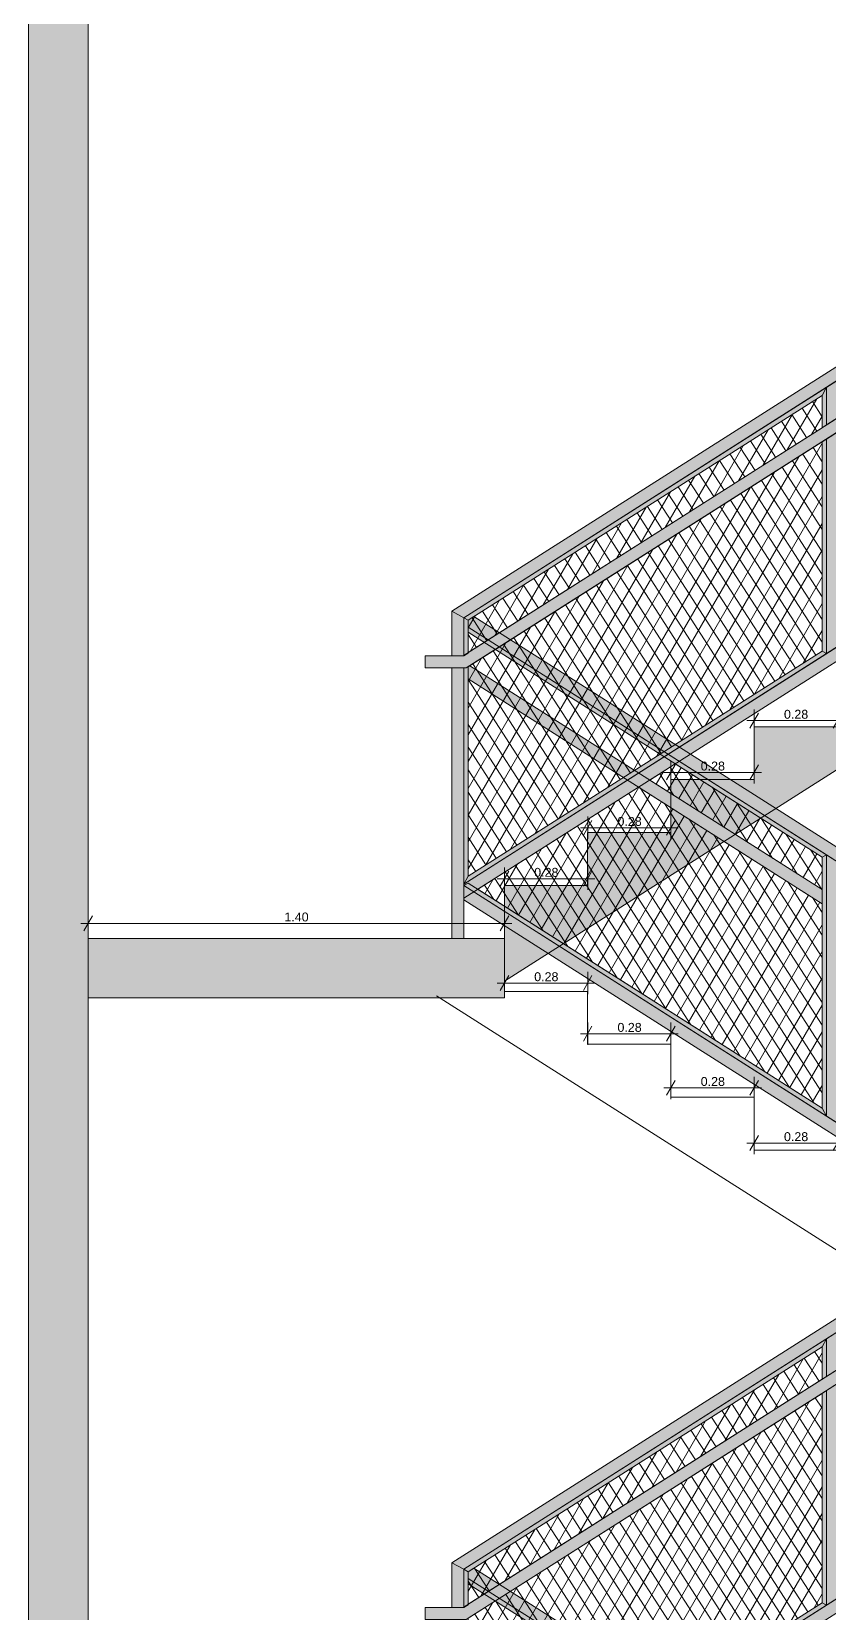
# Model space of a CAD drawing. Header units: millimetres. Extents: x 476571643 to 477489869, y 4620928210 to 4621294454.
# Drawn here: x 477413883 to 477416563, y 4621123597 to 4621128913 of the extents above; entities that cross this region are included whole.
import ezdxf

# ---------------------------------------------------------------- set-up
doc = ezdxf.new("R2010")
doc.units = ezdxf.units.MM
doc.header["$MEASUREMENT"] = 0
for name, color, linetype, lineweight in [('2D Drafting - General_Pen_No__250_Pen_No__7', 7, 'Continuous', 0), ('2D Drafting - General_Pen_No__250_Pen_No__7_Pen_No__250', 7, 'Continuous', 0), ('2D Drafting - General_Pen_No__250_Pen_No__7_Pen_No__7', 7, 'Continuous', 0), ('New_2D Drafting - General_Pen_No__1', 1, 'Continuous', 0), ('New_2D Drafting - General_Pen_No__250_Pen_No__250', 7, 'Continuous', 0), ('New_2D Drafting - General_Pen_No__4', 7, 'Continuous', 0), ('New_Doors_Pen_No__7_Pen_No__7_Pen_No__250', 7, 'Continuous', 0), ('New_Doors_Pen_No__7_Pen_No__7_Pen_No__5', 5, 'Continuous', 0), ('reg_nak_Pen_No__250', 7, 'Continuous', 0), ('zoma_Pen_No__142', 142, 'Continuous', 0)]:
    doc.layers.add(name, color=color, linetype=linetype, lineweight=lineweight)
doc.layers.add('zoma', color=7, linetype='Continuous')
doc.styles.add('GENERATED_STYLE_2', font='arial.ttf')
doc.dimstyles.new('GENERATED_STYLE__2', dxfattribs={"dimtxt": 30.000001, "dimasz": 38, "dimexe": 0.18, "dimexo": 3, "dimgap": 0.09, "dimtad": 1, "dimtih": 1, "dimtoh": 1, "dimlfac": 0.001, "dimzin": 0, "dimdsep": 46, "dimtxsty": 'GENERATED_STYLE_2', "dimblk": 'ARROWHEAD_2', "dimblk1": 'ARROWHEAD_2', "dimblk2": 'ARROWHEAD_2', "dimcen": 0.09, "dimclrd": 142, "dimclre": 142, "dimclrt": 142, "dimadec": 0, "dimazin": 0, "dimtfac": 1, "dimtdec": 4, "dimtmove": 0, "dimatfit": 3, "dimfxl": 1, "dimtolj": 1, "dimtzin": 0, "dimarcsym": 0})
pattern_1 = [(60, (476844527.15, 4621385791.044), (-38.9711432, 22.5), []), (122.8330945, (476844527.15, 4621385791.044), (36.8060797, 18.75), [])]

# ---------------------------------------------------------------- blocks, each defined once
blk = doc.blocks.new('*D1601', base_point=(476844527.1, 4621385791))
at = {"layer": 'zoma_Pen_No__142', "color": 142, "linetype": 'Continuous', "lineweight": 0, "transparency": 16777216}
for p, q in [((477416313.3, 4621125137.4), (477416313.3, 4621125212.4)), ((477416593.3, 4621125137.4), (477416593.3, 4621125212.4)), ((477416288.9, 4621125174.9), (477416313.3, 4621125174.9)), ((477416327.7, 4621125199.9), (477416298.9, 4621125149.9)), ((477416313.3, 4621125174.9), (477416593.3, 4621125174.9)), ((477416578.9, 4621125149.9), (477416607.7, 4621125199.9)), ((477416593.3, 4621125174.9), (477416617.8, 4621125174.9))]:
    blk.add_line(p, q, dxfattribs=at)
at = {"layer": 'zoma_Pen_No__142', "color": 142, "lineweight": 0, "transparency": 16777216, "insert": (477416413.4, 4621125180.9), "char_height": 30, "attachment_point": 7, "style": 'GENERATED_STYLE_2'}
blk.add_mtext('\\A1;{\\pql;\\fArial CYR|b0|i0|c204|p34;0.28}', dxfattribs=at)
blk = doc.blocks.new('ARROWHEAD_2')
at = {"color": 0, "linetype": 'Continuous', "lineweight": 0}
for p, q in [((0, 0), (-1, 0)), ((-0.38, -0.66), (0.38, 0.66))]:
    blk.add_line(p, q, dxfattribs=at)
blk = doc.blocks.new('*D1602', base_point=(476844527.1, 4621385791))
at = {"layer": 'zoma_Pen_No__142', "color": 142, "linetype": 'Continuous', "lineweight": 0, "transparency": 16777216}
for p, q in [((477416047.7, 4621125385.5), (477416018.9, 4621125335.5)), ((477416033.3, 4621125323), (477416033.3, 4621125398)), ((477416298.9, 4621125335.5), (477416327.7, 4621125385.5)), ((477416313.3, 4621125323), (477416313.3, 4621125398)), ((477416008.9, 4621125360.5), (477416033.3, 4621125360.5)), ((477416033.3, 4621125360.5), (477416313.3, 4621125360.5)), ((477416313.3, 4621125360.5), (477416337.8, 4621125360.5))]:
    blk.add_line(p, q, dxfattribs=at)
at = {"layer": 'zoma_Pen_No__142', "color": 142, "lineweight": 0, "transparency": 16777216, "insert": (477416133.4, 4621125366.5), "char_height": 30, "attachment_point": 7, "style": 'GENERATED_STYLE_2'}
blk.add_mtext('\\A1;{\\pql;\\fArial CYR|b0|i0|c204|p34;0.28}', dxfattribs=at)
blk = doc.blocks.new('*D1603', base_point=(476844527.1, 4621385791))
at = {"layer": 'zoma_Pen_No__142', "color": 142, "linetype": 'Continuous', "lineweight": 0, "transparency": 16777216}
for p, q in [((477415728.9, 4621125542.4), (477415753.3, 4621125542.4)), ((477415767.7, 4621125567.4), (477415738.9, 4621125517.4)), ((477415753.3, 4621125504.9), (477415753.3, 4621125579.9)), ((477415753.3, 4621125542.4), (477416033.3, 4621125542.4)), ((477416018.9, 4621125517.4), (477416047.7, 4621125567.4)), ((477416033.3, 4621125504.9), (477416033.3, 4621125579.9)), ((477416033.3, 4621125542.4), (477416057.8, 4621125542.4))]:
    blk.add_line(p, q, dxfattribs=at)
at = {"layer": 'zoma_Pen_No__142', "color": 142, "lineweight": 0, "transparency": 16777216, "insert": (477415853.4, 4621125548.4), "char_height": 30, "attachment_point": 7, "style": 'GENERATED_STYLE_2'}
blk.add_mtext('\\A1;{\\pql;\\fArial CYR|b0|i0|c204|p34;0.28}', dxfattribs=at)
blk = doc.blocks.new('*D1604', base_point=(476844527.1, 4621385791))
at = {"layer": 'zoma_Pen_No__142', "color": 142, "linetype": 'Continuous', "lineweight": 0, "transparency": 16777216}
for p, q in [((477415473.3, 4621125675.3), (477415473.3, 4621125750.3)), ((477415753.3, 4621125675.3), (477415753.3, 4621125750.3)), ((477415448.9, 4621125712.8), (477415473.3, 4621125712.8)), ((477415487.7, 4621125737.8), (477415458.9, 4621125687.8)), ((477415473.3, 4621125712.8), (477415753.3, 4621125712.8)), ((477415738.9, 4621125687.8), (477415767.7, 4621125737.8)), ((477415753.3, 4621125712.8), (477415777.8, 4621125712.8))]:
    blk.add_line(p, q, dxfattribs=at)
at = {"layer": 'zoma_Pen_No__142', "color": 142, "lineweight": 0, "transparency": 16777216, "insert": (477415573.4, 4621125718.8), "char_height": 30, "attachment_point": 7, "style": 'GENERATED_STYLE_2'}
blk.add_mtext('\\A1;{\\pql;\\fArial CYR|b0|i0|c204|p34;0.28}', dxfattribs=at)
blk = doc.blocks.new('*D1605', base_point=(476844527.1, 4621385791))
at = {"layer": 'zoma_Pen_No__142', "color": 142, "linetype": 'Continuous', "lineweight": 0, "transparency": 16777216}
for p, q in [((477415448.9, 4621126063.8), (477415473.3, 4621126063.8)), ((477415487.7, 4621126088.8), (477415458.9, 4621126038.8)), ((477415473.3, 4621126026.3), (477415473.3, 4621126101.3)), ((477415473.3, 4621126063.8), (477415753.3, 4621126063.8)), ((477415738.9, 4621126038.8), (477415767.7, 4621126088.8)), ((477415753.3, 4621126026.3), (477415753.3, 4621126101.3)), ((477415753.3, 4621126063.8), (477415777.8, 4621126063.8))]:
    blk.add_line(p, q, dxfattribs=at)
at = {"layer": 'zoma_Pen_No__142', "color": 142, "lineweight": 0, "transparency": 16777216, "insert": (477415573.4, 4621126069.8), "char_height": 30, "attachment_point": 7, "style": 'GENERATED_STYLE_2'}
blk.add_mtext('\\A1;{\\pql;\\fArial CYR|b0|i0|c204|p34;0.28}', dxfattribs=at)
blk = doc.blocks.new('*D1606', base_point=(476844527.1, 4621385791))
at = {"layer": 'zoma_Pen_No__142', "color": 142, "linetype": 'Continuous', "lineweight": 0, "transparency": 16777216}
for p, q in [((477415753.3, 4621126197.6), (477415753.3, 4621126272.6)), ((477416033.3, 4621126197.6), (477416033.3, 4621126272.6)), ((477415728.9, 4621126235.1), (477415753.3, 4621126235.1)), ((477415767.7, 4621126260.1), (477415738.9, 4621126210.1)), ((477415753.3, 4621126235.1), (477416033.3, 4621126235.1)), ((477416018.9, 4621126210.1), (477416047.7, 4621126260.1)), ((477416033.3, 4621126235.1), (477416057.8, 4621126235.1))]:
    blk.add_line(p, q, dxfattribs=at)
at = {"layer": 'zoma_Pen_No__142', "color": 142, "lineweight": 0, "transparency": 16777216, "insert": (477415853.4, 4621126241.1), "char_height": 30, "attachment_point": 7, "style": 'GENERATED_STYLE_2'}
blk.add_mtext('\\A1;{\\pql;\\fArial CYR|b0|i0|c204|p34;0.28}', dxfattribs=at)
blk = doc.blocks.new('*D1607', base_point=(476844527.1, 4621385791))
at = {"layer": 'zoma_Pen_No__142', "color": 142, "linetype": 'Continuous', "lineweight": 0, "transparency": 16777216}
for p, q in [((477416047.7, 4621126446.3), (477416018.9, 4621126396.3)), ((477416033.3, 4621126383.8), (477416033.3, 4621126458.8)), ((477416298.9, 4621126396.3), (477416327.7, 4621126446.3)), ((477416313.3, 4621126383.8), (477416313.3, 4621126458.8)), ((477416008.9, 4621126421.3), (477416033.3, 4621126421.3)), ((477416033.3, 4621126421.3), (477416313.3, 4621126421.3)), ((477416313.3, 4621126421.3), (477416337.8, 4621126421.3))]:
    blk.add_line(p, q, dxfattribs=at)
at = {"layer": 'zoma_Pen_No__142', "color": 142, "lineweight": 0, "transparency": 16777216, "insert": (477416133.4, 4621126427.3), "char_height": 30, "attachment_point": 7, "style": 'GENERATED_STYLE_2'}
blk.add_mtext('\\A1;{\\pql;\\fArial CYR|b0|i0|c204|p34;0.28}', dxfattribs=at)
blk = doc.blocks.new('*D1608', base_point=(476844527.1, 4621385791))
at = {"layer": 'zoma_Pen_No__142', "color": 142, "linetype": 'Continuous', "lineweight": 0, "transparency": 16777216}
for p, q in [((477416288.9, 4621126595.4), (477416313.3, 4621126595.4)), ((477416327.7, 4621126620.4), (477416298.9, 4621126570.4)), ((477416313.3, 4621126557.9), (477416313.3, 4621126632.9)), ((477416313.3, 4621126595.4), (477416593.3, 4621126595.4)), ((477416578.9, 4621126570.4), (477416607.7, 4621126620.4)), ((477416593.3, 4621126557.9), (477416593.3, 4621126632.9)), ((477416593.3, 4621126595.4), (477416617.8, 4621126595.4))]:
    blk.add_line(p, q, dxfattribs=at)
at = {"layer": 'zoma_Pen_No__142', "color": 142, "lineweight": 0, "transparency": 16777216, "insert": (477416413.4, 4621126601.4), "char_height": 30, "attachment_point": 7, "style": 'GENERATED_STYLE_2'}
blk.add_mtext('\\A1;{\\pql;\\fArial CYR|b0|i0|c204|p34;0.28}', dxfattribs=at)
blk = doc.blocks.new('*D1615', base_point=(476844527.1, 4621385791))
at = {"layer": 'zoma_Pen_No__142', "color": 142, "linetype": 'Continuous', "lineweight": 0, "transparency": 16777216}
for p, q in [((477414048.7, 4621125913.7), (477414073.1, 4621125913.7)), ((477414087.6, 4621125938.7), (477414058.7, 4621125888.7)), ((477414073.1, 4621125876.2), (477414073.1, 4621125951.2)), ((477414073.1, 4621125913.7), (477415473.3, 4621125913.7)), ((477415458.9, 4621125888.7), (477415487.7, 4621125938.7)), ((477415473.3, 4621125876.2), (477415473.3, 4621125951.2)), ((477415473.3, 4621125913.7), (477415497.8, 4621125913.7))]:
    blk.add_line(p, q, dxfattribs=at)
at = {"layer": 'zoma_Pen_No__142', "color": 142, "lineweight": 0, "transparency": 16777216, "insert": (477414733.3, 4621125919.7), "char_height": 30, "attachment_point": 7, "style": 'GENERATED_STYLE_2'}
blk.add_mtext('\\A1;{\\pql;\\fArial CYR|b0|i0|c204|p34;1.40}', dxfattribs=at)

msp = doc.modelspace()

# ---------------------------------------------------------------- hatches: boundary and pattern name
at = {"layer": '2D Drafting - General_Pen_No__250_Pen_No__7', "linetype": 'Continuous', "lineweight": 0}
msp.add_hatch(color=7, dxfattribs=at).paths.add_polyline_path([(477415473.112, 4621125863.006), (477414072.891, 4621125863.006), (477414072.893, 4621125663.467), (477415473.106, 4621125663.424)])
at = {"layer": '2D Drafting - General_Pen_No__250_Pen_No__7_Pen_No__7', "linetype": 'Continuous', "lineweight": 0}
msp.add_hatch(color=7, dxfattribs=at).paths.add_polyline_path([(477413873.077, 4621130385.002), (477413873.077, 4621115214.869), (477414073.077, 4621115214.869), (477414073.077, 4621130385.002)])
at = {"layer": 'New_2D Drafting - General_Pen_No__1', "linetype": 'Continuous', "lineweight": 0}
for points in [[(477417817.315, 4621128565.008), (477415296.198, 4621126963.011), (477415336.681, 4621126941.343), (477417817.315, 4621128517.615)], [(477415206.198, 4621126813.011), (477415206.198, 4621126772.564), (477415345.137, 4621126772.564), (477417869.644, 4621128376.714), (477417947.801, 4621128376.714), (477417947.801, 4621128416.581), (477417857.801, 4621128416.581), (477415334.208, 4621126813.011)], [(477416556.706, 4621127716.658), (477415336.681, 4621126941.344), (477415351.631, 4621126933.084), (477416541.74, 4621127689.387)], [(477416556.739, 4621127716.606), (477416541.74, 4621127689.387), (477416541.742, 4621127580.316), (477416556.742, 4621127589.848)], [(477416597.224, 4621127615.571), (477416597.221, 4621127742.33), (477416556.739, 4621127716.606), (477416556.742, 4621127589.848)], [(477417817.315, 4621127621.75), (477415336.682, 4621126045.478), (477415336.682, 4621125998.085), (477417817.315, 4621127574.357)], [(477416597.225, 4621127568.179), (477416556.743, 4621127542.456), (477416556.757, 4621126820.752), (477416597.239, 4621126846.475)], [(477416556.743, 4621127542.456), (477416541.743, 4621127532.924), (477416541.757, 4621126828.987), (477416556.757, 4621126820.752)], [(477415296.198, 4621126963.011), (477415296.198, 4621126813.011), (477415336.033, 4621126813.011), (477415336.684, 4621126813.383), (477415336.681, 4621126941.343)], [(477415351.631, 4621126933.084), (477415336.681, 4621126941.343), (477415336.684, 4621126813.383), (477415351.633, 4621126821.925)], [(477415351.631, 4621126910.087), (477417800.245, 4621125354.161), (477417817.315, 4621125365.008), (477417857.788, 4621125364.989), (477415370.826, 4621126945.282), (477415351.631, 4621126933.084)], [(477416556.802, 4621126144.362), (477416541.734, 4621126136.162), (477415351.632, 4621126892.461), (477415351.631, 4621126910.087)], [(477416541.757, 4621126828.987), (477415351.641, 4621126072.755), (477415336.682, 4621126045.478), (477416556.757, 4621126820.752)], [(477415336.681, 4621125863.011), (477415336.684, 4621126772.564), (477415296.198, 4621126772.564), (477415296.198, 4621125863.011)], [(477415336.682, 4621126045.478), (477415351.641, 4621126072.755), (477415351.634, 4621126776.692), (477415345.137, 4621126772.564), (477415336.685, 4621126772.564)], [(477415351.634, 4621126735.933), (477416541.731, 4621125979.708), (477416541.732, 4621126027.1), (477415356.854, 4621126780.009), (477415351.634, 4621126776.692)], [(477416541.734, 4621126136.162), (477416556.734, 4621126144.327), (477416556.716, 4621125265.192), (477416541.716, 4621125292.496)], [(477416556.717, 4621125265.192), (477416556.734, 4621126144.327), (477416597.216, 4621126118.603), (477416597.198, 4621125239.469)], [(477415351.624, 4621126048.712), (477416541.716, 4621125292.496), (477416556.716, 4621125265.192), (477415336.583, 4621126040.503)], [(477415336.682, 4621126040.441), (477415336.682, 4621125993.048), (477417799.417, 4621124428.149), (477417802.333, 4621124430.002), (477417802.332, 4621124473.689)], [(477417817.315, 4621125365.008), (477415296.198, 4621123763.011), (477415336.681, 4621123741.343), (477417817.315, 4621125317.615)], [(477415206.198, 4621123613.011), (477415206.198, 4621123572.564), (477415345.137, 4621123572.564), (477417869.644, 4621125176.714), (477417947.801, 4621125176.714), (477417947.801, 4621125216.581), (477417857.801, 4621125216.581), (477415334.208, 4621123613.011)], [(477416597.224, 4621124415.571), (477416597.221, 4621124542.33), (477416556.739, 4621124516.606), (477416556.742, 4621124389.848)], [(477416556.706, 4621124516.658), (477415336.681, 4621123741.344), (477415351.631, 4621123733.084), (477416541.74, 4621124489.387)], [(477416556.739, 4621124516.606), (477416541.74, 4621124489.387), (477416541.742, 4621124380.316), (477416556.742, 4621124389.848)], [(477417817.315, 4621124421.75), (477415336.682, 4621122845.478), (477415336.682, 4621122798.085), (477417817.315, 4621124374.357)], [(477416597.225, 4621124368.179), (477416556.743, 4621124342.456), (477416556.757, 4621123620.752), (477416597.239, 4621123646.475)], [(477416556.743, 4621124342.456), (477416541.743, 4621124332.924), (477416541.757, 4621123628.987), (477416556.757, 4621123620.752)], [(477415296.198, 4621123763.011), (477415296.198, 4621123613.011), (477415336.033, 4621123613.011), (477415336.684, 4621123613.383), (477415336.681, 4621123741.343)], [(477415351.631, 4621123733.084), (477415336.681, 4621123741.343), (477415336.684, 4621123613.383), (477415351.633, 4621123621.925)], [(477415351.631, 4621123710.087), (477417800.245, 4621122154.161), (477417817.315, 4621122165.008), (477417857.788, 4621122164.989), (477415370.826, 4621123745.282), (477415351.631, 4621123733.084)], [(477416556.802, 4621122944.362), (477416541.734, 4621122936.162), (477415351.632, 4621123692.461), (477415351.631, 4621123710.087)], [(477416541.757, 4621123628.987), (477415351.641, 4621122872.755), (477415336.682, 4621122845.478), (477416556.757, 4621123620.752)]]:
    msp.add_hatch(color=1, dxfattribs=at).paths.add_polyline_path(points)
h = msp.add_hatch(dxfattribs=at)
h.set_pattern_fill('BATT_INSULATION', color=1, style=0, pattern_type=2)
h.set_pattern_definition(pattern_1)
h.paths.add_polyline_path([(477416541.742, 4621127580.316), (477416541.74, 4621127689.387), (477415351.631, 4621126933.084), (477415351.633, 4621126824.084)])
h = msp.add_hatch(dxfattribs=at)
h.set_pattern_fill('BATT_INSULATION', color=1, style=0, pattern_type=2)
h.set_pattern_definition(pattern_1)
h.paths.add_polyline_path([(477416541.757, 4621126828.987), (477416541.743, 4621127532.924), (477415351.634, 4621126776.692), (477415351.641, 4621126072.755)])
h = msp.add_hatch(dxfattribs=at)
h.set_pattern_fill('BATT_INSULATION', color=1, style=0, pattern_type=2)
h.set_pattern_definition(pattern_1)
h.paths.add_polyline_path([(477416047.879, 4621126450.002), (477416541.734, 4621126136.162), (477416541.732, 4621126027.1), (477415962.037, 4621126395.456)])
h = msp.add_hatch(dxfattribs=at)
h.set_pattern_fill('BATT_INSULATION', color=1, style=0, pattern_type=2)
h.set_pattern_definition(pattern_1)
h.paths.add_polyline_path([(477415924.746, 4621126371.76), (477416541.731, 4621125979.708), (477416541.716, 4621125292.496), (477415383.99, 4621126028.146)])
h = msp.add_hatch(dxfattribs=at)
h.set_pattern_fill('BATT_INSULATION', color=1, style=0, pattern_type=2)
h.set_pattern_definition(pattern_1)
h.paths.add_polyline_path([(477416541.742, 4621124380.316), (477416541.74, 4621124489.387), (477415351.631, 4621123733.084), (477415351.633, 4621123624.084)])
h = msp.add_hatch(dxfattribs=at)
h.set_pattern_fill('BATT_INSULATION', color=1, style=0, pattern_type=2)
h.set_pattern_definition(pattern_1)
h.paths.add_polyline_path([(477416541.757, 4621123628.987), (477416541.743, 4621124332.924), (477415351.634, 4621123576.692), (477415351.641, 4621122872.755)])
at = {"layer": 'New_2D Drafting - General_Pen_No__250_Pen_No__250', "linetype": 'Continuous', "lineweight": 0}
msp.add_hatch(color=7, dxfattribs=at).paths.add_polyline_path([(477415753.038, 4621126041.011), (477415473.109, 4621126041.011), (477415473.324, 4621125719.384), (477416873.112, 4621126608.93), (477417118.719, 4621126765.01), (477417713.109, 4621127142.736), (477417779.619, 4621127185.002), (477417713.109, 4621127185.002), (477417713.038, 4621127185.002), (477417713.038, 4621127287.01), (477417433.038, 4621127287.01), (477417433.038, 4621127109.01), (477417153.038, 4621127109.01), (477417153.038, 4621126931.01), (477417090.255, 4621126931.01, -0.08199413), (477417065.821, 4621126931.01), (477416873.112, 4621126931.01), (477416873.112, 4621126765.01), (477416873.043, 4621126765.01), (477416873.038, 4621126753.01), (477416593.038, 4621126753.01), (477416593.038, 4621126575.011), (477416313.038, 4621126575.011), (477416313.038, 4621126397.011), (477416033.038, 4621126397.011), (477416033.038, 4621126219.011), (477415753.038, 4621126219.011)])

# ---------------------------------------------------------------- linework, layer by layer
at = {"layer": '2D Drafting - General_Pen_No__250_Pen_No__7', "color": 7, "linetype": 'Continuous', "lineweight": 0, "flags": 128}
msp.add_lwpolyline([(477415473.112, 4621125863.006), (477414072.891, 4621125863.006), (477414072.893, 4621125663.467), (477415473.106, 4621125663.424)], close=True, dxfattribs=at)
at = {"layer": '2D Drafting - General_Pen_No__250_Pen_No__7_Pen_No__250', "color": 7, "linetype": 'Continuous', "lineweight": 0, "flags": 128}
msp.add_lwpolyline([(477413873.077, 4621130385.002), (477413873.077, 4621115214.869), (477414073.077, 4621115214.869), (477414073.077, 4621130385.002)], close=True, dxfattribs=at)
at = {"layer": 'New_2D Drafting - General_Pen_No__250_Pen_No__250', "color": 7, "linetype": 'Continuous', "lineweight": 0, "flags": 128}
msp.add_lwpolyline([(477416593.038, 4621126575.011), (477416313.038, 4621126575.011), (477416313.038, 4621126397.011), (477416033.038, 4621126397.011), (477416033.038, 4621126219.011), (477415753.038, 4621126219.011), (477415753.038, 4621126041.011), (477415473.109, 4621126041.011), (477415473.324, 4621125719.384), (477416873.112, 4621126608.93)], dxfattribs=at)
at = {"layer": 'New_2D Drafting - General_Pen_No__4', "color": 7, "linetype": 'Continuous', "lineweight": 0, "flags": 128}
for points in [[(477417817.315, 4621128565.008), (477415296.198, 4621126963.011), (477415336.681, 4621126941.343), (477417817.315, 4621128517.615)], [(477415206.198, 4621126813.011), (477415206.198, 4621126772.564), (477415345.137, 4621126772.564), (477417869.644, 4621128376.714), (477417947.801, 4621128376.714), (477417947.801, 4621128416.581), (477417857.801, 4621128416.581), (477415334.208, 4621126813.011)], [(477416556.706, 4621127716.658), (477415336.681, 4621126941.344), (477415351.631, 4621126933.084), (477416541.74, 4621127689.387)], [(477416556.739, 4621127716.606), (477416541.74, 4621127689.387), (477416541.742, 4621127580.316), (477416556.742, 4621127589.848)], [(477416597.224, 4621127615.571), (477416597.221, 4621127742.33), (477416556.739, 4621127716.606), (477416556.742, 4621127589.848)], [(477416541.742, 4621127580.316), (477416541.74, 4621127689.387), (477415351.631, 4621126933.084), (477415351.633, 4621126824.084)], [(477417817.315, 4621127621.75), (477415336.682, 4621126045.478), (477415336.682, 4621125998.085), (477417817.315, 4621127574.357)], [(477416597.225, 4621127568.179), (477416556.743, 4621127542.456), (477416556.757, 4621126820.752), (477416597.239, 4621126846.475)], [(477416541.757, 4621126828.987), (477416541.743, 4621127532.924), (477415351.634, 4621126776.692), (477415351.641, 4621126072.755)], [(477416556.743, 4621127542.456), (477416541.743, 4621127532.924), (477416541.757, 4621126828.987), (477416556.757, 4621126820.752)], [(477415296.198, 4621126963.011), (477415296.198, 4621126813.011), (477415336.033, 4621126813.011), (477415336.684, 4621126813.383), (477415336.681, 4621126941.343)], [(477415351.631, 4621126933.084), (477415336.681, 4621126941.343), (477415336.684, 4621126813.383), (477415351.633, 4621126821.925)], [(477415351.631, 4621126910.087), (477417800.245, 4621125354.161), (477417817.315, 4621125365.008), (477417857.788, 4621125364.989), (477415370.826, 4621126945.282), (477415351.631, 4621126933.084)], [(477416556.802, 4621126144.362), (477416541.734, 4621126136.162), (477415351.632, 4621126892.461), (477415351.631, 4621126910.087)], [(477416541.757, 4621126828.987), (477415351.641, 4621126072.755), (477415336.682, 4621126045.478), (477416556.757, 4621126820.752)], [(477415336.681, 4621125863.011), (477415336.684, 4621126772.564), (477415296.198, 4621126772.564), (477415296.198, 4621125863.011)], [(477415336.682, 4621126045.478), (477415351.641, 4621126072.755), (477415351.634, 4621126776.692), (477415345.137, 4621126772.564), (477415336.685, 4621126772.564)], [(477415351.634, 4621126735.933), (477416541.731, 4621125979.708), (477416541.732, 4621126027.1), (477415356.854, 4621126780.009), (477415351.634, 4621126776.692)], [(477416047.879, 4621126450.002), (477416541.734, 4621126136.162), (477416541.732, 4621126027.1), (477415962.037, 4621126395.456)], [(477415924.746, 4621126371.76), (477416541.731, 4621125979.708), (477416541.716, 4621125292.496), (477415383.99, 4621126028.146)], [(477416541.734, 4621126136.162), (477416556.734, 4621126144.327), (477416556.716, 4621125265.192), (477416541.716, 4621125292.496)], [(477416556.717, 4621125265.192), (477416556.734, 4621126144.327), (477416597.216, 4621126118.603), (477416597.198, 4621125239.469)], [(477415351.624, 4621126048.712), (477416541.716, 4621125292.496), (477416556.716, 4621125265.192), (477415336.583, 4621126040.503)], [(477415336.682, 4621126040.441), (477415336.682, 4621125993.048), (477417799.417, 4621124428.149), (477417802.333, 4621124430.002), (477417802.332, 4621124473.689)], [(477417817.315, 4621125365.008), (477415296.198, 4621123763.011), (477415336.681, 4621123741.343), (477417817.315, 4621125317.615)], [(477415206.198, 4621123613.011), (477415206.198, 4621123572.564), (477415345.137, 4621123572.564), (477417869.644, 4621125176.714), (477417947.801, 4621125176.714), (477417947.801, 4621125216.581), (477417857.801, 4621125216.581), (477415334.208, 4621123613.011)], [(477416597.224, 4621124415.571), (477416597.221, 4621124542.33), (477416556.739, 4621124516.606), (477416556.742, 4621124389.848)], [(477416556.706, 4621124516.658), (477415336.681, 4621123741.344), (477415351.631, 4621123733.084), (477416541.74, 4621124489.387)], [(477416541.742, 4621124380.316), (477416541.74, 4621124489.387), (477415351.631, 4621123733.084), (477415351.633, 4621123624.084)], [(477416556.739, 4621124516.606), (477416541.74, 4621124489.387), (477416541.742, 4621124380.316), (477416556.742, 4621124389.848)], [(477417817.315, 4621124421.75), (477415336.682, 4621122845.478), (477415336.682, 4621122798.085), (477417817.315, 4621124374.357)], [(477416597.225, 4621124368.179), (477416556.743, 4621124342.456), (477416556.757, 4621123620.752), (477416597.239, 4621123646.475)], [(477416541.757, 4621123628.987), (477416541.743, 4621124332.924), (477415351.634, 4621123576.692), (477415351.641, 4621122872.755)], [(477416556.743, 4621124342.456), (477416541.743, 4621124332.924), (477416541.757, 4621123628.987), (477416556.757, 4621123620.752)], [(477415296.198, 4621123763.011), (477415296.198, 4621123613.011), (477415336.033, 4621123613.011), (477415336.684, 4621123613.383), (477415336.681, 4621123741.343)], [(477415351.631, 4621123733.084), (477415336.681, 4621123741.343), (477415336.684, 4621123613.383), (477415351.633, 4621123621.925)], [(477415351.631, 4621123710.087), (477417800.245, 4621122154.161), (477417817.315, 4621122165.008), (477417857.788, 4621122164.989), (477415370.826, 4621123745.282), (477415351.631, 4621123733.084)], [(477416556.802, 4621122944.362), (477416541.734, 4621122936.162), (477415351.632, 4621123692.461), (477415351.631, 4621123710.087)], [(477416541.757, 4621123628.987), (477415351.641, 4621122872.755), (477415336.682, 4621122845.478), (477416556.757, 4621123620.752)]]:
    msp.add_lwpolyline(points, close=True, dxfattribs=at)
at = {"layer": 'New_Doors_Pen_No__7_Pen_No__7_Pen_No__250', "color": 7, "linetype": 'Continuous', "lineweight": 0, "flags": 128}
msp.add_lwpolyline([(477415473.149, 4621125843.012), (477415473.149, 4621125685.01), (477415753.078, 4621125685.01), (477415753.078, 4621125507.01), (477416033.078, 4621125507.01), (477416033.078, 4621125329.011), (477416313.078, 4621125329.011), (477416313.078, 4621125151.011), (477416593.078, 4621125151.011), (477416593.078, 4621124973.011), (477416873.078, 4621124973.011), (477416873.152, 4621124795.011), (477417153.078, 4621124795.011), (477417153.078, 4621124617.012), (477417433.078, 4621124617.012), (477417433.078, 4621124439.012), (477417713.078, 4621124439.012), (477417713.078, 4621124265.01)], dxfattribs=at)
at = {"layer": 'New_Doors_Pen_No__7_Pen_No__7_Pen_No__5', "color": 5, "linetype": 'Continuous', "lineweight": 0, "flags": 128}
msp.add_lwpolyline([(477415473.109, 4621125863.011), (477415473.109, 4621126041.011), (477415753.038, 4621126041.011), (477415753.038, 4621126219.011), (477416033.038, 4621126219.011), (477416033.038, 4621126397.011), (477416313.038, 4621126397.011), (477416313.038, 4621126575.011), (477416593.038, 4621126575.011), (477416593.038, 4621126753.01), (477416873.038, 4621126753.01), (477416873.112, 4621126931.01), (477417153.038, 4621126931.01), (477417153.038, 4621127109.01), (477417433.038, 4621127109.01), (477417433.038, 4621127287.01), (477417713.038, 4621127287.01), (477417713.073, 4621127445.04)], dxfattribs=at)
at = {"layer": 'reg_nak_Pen_No__250', "color": 7, "linetype": 'Continuous', "lineweight": 0, "flags": 128}
msp.add_lwpolyline([(477415244.777, 4621125669.652), (477417719.165, 4621124096.648)], dxfattribs=at)

# ---------------------------------------------------------------- dimensions: what is measured, and where the dimension line sits
at = {"layer": 'zoma', "color": 142, "linetype": 'Continuous', "lineweight": 0}
for base, p1, p2, picture, middle in [((477416593.312, 4621126595.357), (477416313.312, 4621126572.198), (477416593.312, 4621126572.198), '*D1608', (477416452.368, 4621126616.357)), ((477416313.312, 4621126421.302), (477416033.312, 4621126402.609), (477416313.312, 4621126402.609), '*D1607', (477416172.368, 4621126442.302)), ((477416033.312, 4621126235.075), (477415753.312, 4621126215.828), (477416033.312, 4621126215.828), '*D1606', (477415892.368, 4621126256.075)), ((477415753.312, 4621126063.794), (477415473.312, 4621126045.277), (477415753.312, 4621126045.277), '*D1605', (477415612.368, 4621126084.794)), ((477415473.312, 4621125913.74), (477414073.146, 4621125863.011), (477415473.312, 4621125863.011), '*D1615', (477414772.285, 4621125934.74)), ((477415753.312, 4621125712.763), (477415473.312, 4621125686.439), (477415753.312, 4621125686.439), '*D1604', (477415612.368, 4621125733.763)), ((477416033.312, 4621125542.373), (477415753.312, 4621125519.26), (477416033.312, 4621125519.26), '*D1603', (477415892.368, 4621125563.373)), ((477416313.312, 4621125360.539), (477416033.312, 4621125329.086), (477416313.312, 4621125329.086), '*D1602', (477416172.368, 4621125381.539)), ((477416593.312, 4621125174.89), (477416313.312, 4621125153.679), (477416593.312, 4621125153.679), '*D1601', (477416452.368, 4621125195.89))]:
    dim = msp.add_linear_dim(base=base, p1=p1, p2=p2, dimstyle='GENERATED_STYLE__2', dxfattribs=at)
    dim.commit()
    dim.dimension.update_dxf_attribs({"geometry": picture, "text_midpoint": middle, "dimtype": 160})

doc.saveas('drawing.dxf')
